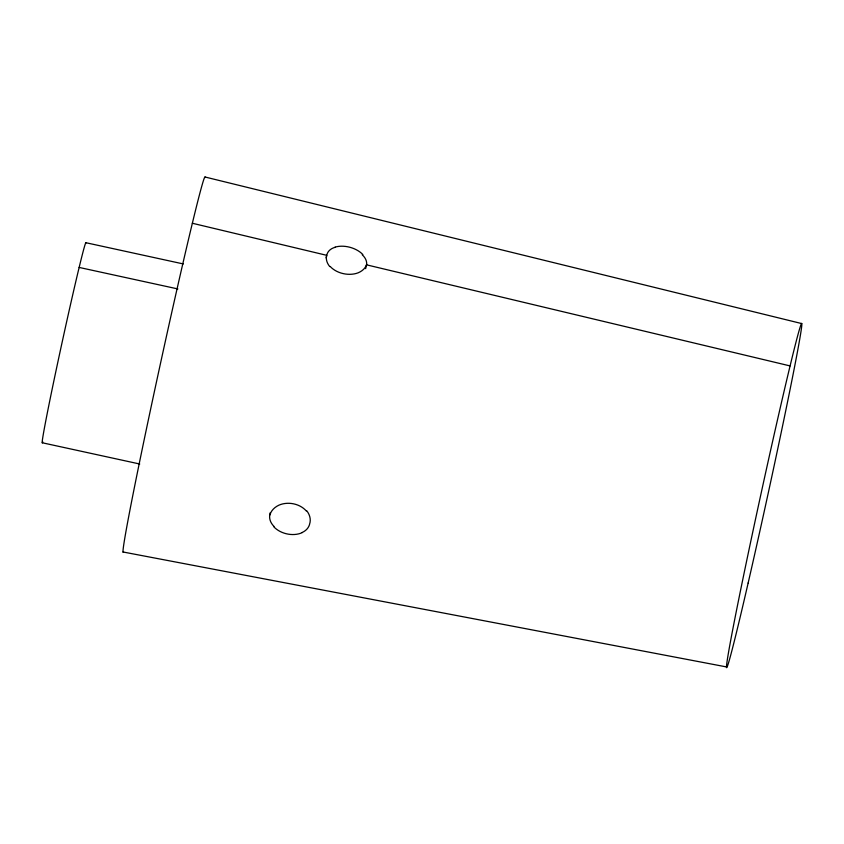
<?xml version="1.0" encoding="UTF-8"?>
<svg xmlns="http://www.w3.org/2000/svg" width="844" height="844" viewBox="0 0 844 844"><rect width="100%" height="100%" fill="white"/><g stroke="black" fill="none" stroke-linecap="round" stroke-linejoin="round"><path stroke-width="1.27" d="M273.973 526.392A20.499 14.981 7.1 0 1 269.753 515.114L270.291 512.561M365.652 268.635L366.686 264.183M326.122 257.863L326.902 254.688A20.52 13.493 21.7 0 1 335.247 247.26M269.774 515.114L269.953 514.386M123.087 551.997L726.652 666.95M85.856 242.703L183.306 263.94M79.136 267.432L177.873 288.943M42.295 442.773L139.745 464.01M192.337 223.249L326.723 255.321A20.499 13.958 17.2 0 0 329.751 266.588M366.549 264.837L790.058 365.916M205.103 177.018L801.747 323.579M366.444 264.816A20.499 13.462 4.5 0 1 358.067 272.844A20.467 14.285 11.1 0 1 330.183 266.451M302.194 532.469A20.499 15.276 21.3 0 0 309.843 523.111L310.054 522.394A20.52 15.888 14.8 0 0 306.731 510.747M302.331 532.585A20.467 14.654 13.5 0 1 273.614 526.582M335.089 247.134A20.467 12.765 15.4 0 1 362.857 254.54M362.255 254.793A20.52 12.966 10.5 0 1 366.634 264.183M123.54 551.849A192.073 3.766 -77.7 0 1 160.74 362.255A192.073 3.766 -77.7 0 1 205.155 177.546M42.77 441.876A102.388 2.015 -77.7 0 1 61.496 345.175A102.388 2.015 -77.7 0 1 85.972 243.061M270.091 514.407A20.52 15.308 1.8 0 1 278.91 505.166A20.467 15.994 8.7 0 1 306.277 510.947M748.143 583.014A175.879 3.45 -77.7 0 0 801.673 323.452A175.879 3.45 -77.7 0 0 742.804 579.395A175.879 3.45 -77.7 0 0 748.143 583.014"/></g></svg>
